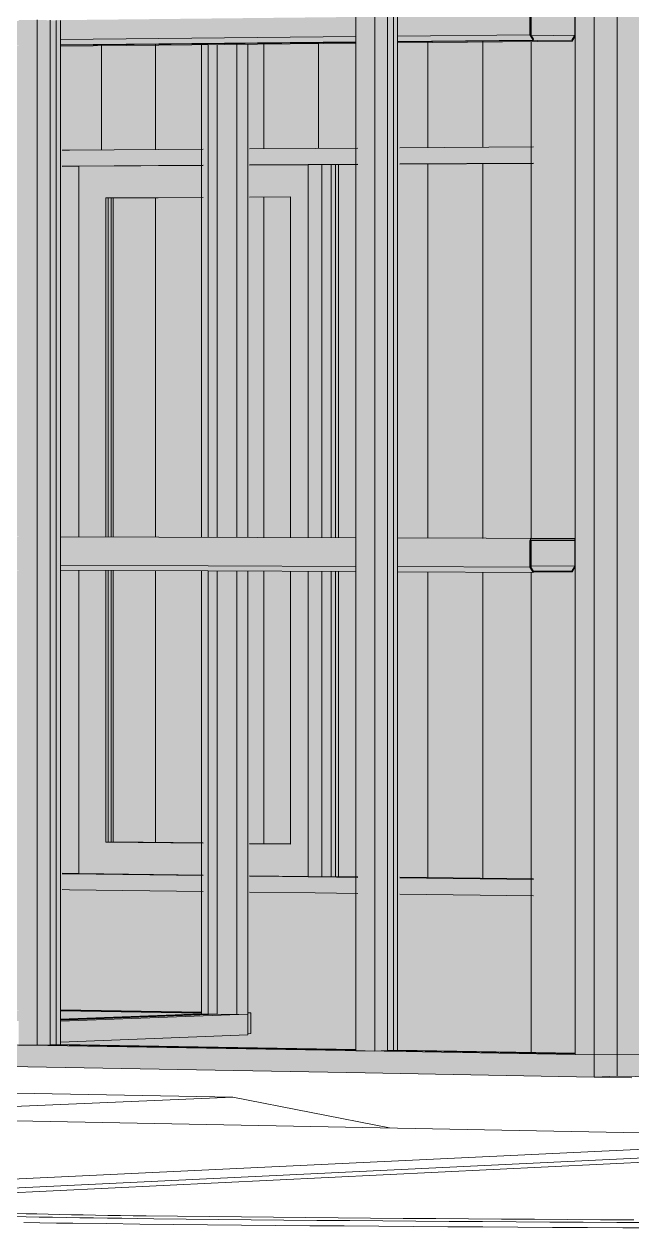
# Model space of a CAD drawing. Header units: inches. Extents: x 31156 to 31160, y -65 to 66.
# Drawn here: x 31156.2133 to 31156.2428, y 59.127 to 59.1855 of the extents above; entities that cross this region are included whole.
import ezdxf

# ---------------------------------------------------------------- set-up
doc = ezdxf.new("R2010")
doc.units = ezdxf.units.IN
doc.header["$MEASUREMENT"] = 0
for name, color, linetype, lineweight in [('A-DOOR', 31, 'Continuous', 13), ('A-FLOR-OTLN', 90, 'Continuous', 9), ('A-GLAZ-CURT', 52, 'Continuous', 9), ('A-GLAZ-CWMG', 51, 'Continuous', 9), ('A-WALL-PATT', 111, 'Continuous', 13), ('C-BLDG-PADS', 91, 'Continuous', 9), ('C-TOPO', 7, 'Continuous', 9), ('Conc', 7, 'Continuous', 9), ('EOP-PR', 4, 'Continuous', 9), ('L-SITE-WALL', 31, 'Continuous', 13), ('S-BEAM', 12, 'Continuous', 9), ('S-COLS', 52, 'Continuous', 9)]:
    doc.layers.add(name, color=color, linetype=linetype, lineweight=lineweight)

# ---------------------------------------------------------------- blocks, each defined once
blk = doc.blocks.new('FP_23-Looking North East')
at = {"layer": 'A-WALL-PATT', "lineweight": 9}
for p, q in [((31156.224977, 59.179427), (31156.224976, 59.184531)), ((31156.227621, 59.179446), (31156.22762, 59.184557)), ((31156.232932, 59.179484), (31156.232932, 59.18461)), ((31156.2356, 59.179503), (31156.2356, 59.184637)), ((31156.217091, 59.179371), (31156.217091, 59.184452)), ((31156.219712, 59.179389), (31156.219712, 59.184478)), ((31156.232932, 59.160528), (31156.232932, 59.178694)), ((31156.2356, 59.160519), (31156.2356, 59.178712)), ((31156.219712, 59.160572), (31156.219712, 59.177057)), ((31156.224977, 59.160555), (31156.224977, 59.177088)), ((31156.219712, 59.145754), (31156.219712, 59.158938)), ((31156.224977, 59.145693), (31156.224977, 59.158915)), ((31156.232933, 59.144038), (31156.232932, 59.158881)), ((31156.2356, 59.144005), (31156.2356, 59.15887))]:
    blk.add_line(p, q, dxfattribs=at)

msp = doc.modelspace()

# ---------------------------------------------------------------- hatches: boundary and pattern name
at = {"layer": 'A-DOOR', "lineweight": 5}
h = msp.add_hatch(color=256, dxfattribs=at)
h.paths.add_polyline_path([(31156.216003, 59.144251), (31156.216003, 59.158954), (31156.215183, 59.158957), (31156.215184, 59.144261), (31156.215541, 59.144257)], flags=0)
h.paths.add_polyline_path([(31156.213156, 59.144286), (31156.213156, 59.145827), (31156.209523, 59.145869), (31156.209523, 59.144332), (31156.213156, 59.144286)], flags=0)
h.paths.add_polyline_path([(31156.216003, 59.160585), (31156.216003, 59.178581), (31156.215183, 59.178575), (31156.215184, 59.160588), (31156.215285, 59.160587)], flags=0)
h.paths.add_polyline_path([(31156.209522, 59.177), (31156.213156, 59.177021), (31156.213156, 59.178561), (31156.209522, 59.178506), (31156.209522, 59.177783)], flags=0)
h = msp.add_hatch(color=256, dxfattribs=at)
h.paths.add_polyline_path([(31156.222027, 59.144175), (31156.222027, 59.145723), (31156.217312, 59.145778), (31156.217312, 59.158948), (31156.216003, 59.158922), (31156.216003, 59.144251), (31156.222027, 59.144175)], flags=0)
h.paths.add_polyline_path([(31156.217312, 59.16058), (31156.217312, 59.177045), (31156.222027, 59.177073), (31156.222027, 59.178621), (31156.216003, 59.178581), (31156.216003, 59.160585), (31156.216721, 59.160582)], flags=0)
h = msp.add_hatch(color=256, dxfattribs=at)
h.paths.add_polyline_path([(31156.227129, 59.144111), (31156.227129, 59.158906), (31156.226263, 59.158878), (31156.226263, 59.145674), (31156.224274, 59.145697), (31156.224274, 59.144147), (31156.227129, 59.144111)], flags=0)
h.paths.add_polyline_path([(31156.227129, 59.160547), (31156.227129, 59.178655), (31156.224274, 59.178636), (31156.224274, 59.177086), (31156.226262, 59.177098), (31156.226263, 59.16055), (31156.227129, 59.160547)], flags=0)
h = msp.add_hatch(color=256, dxfattribs=at)
h.paths.add_polyline_path([(31156.217312, 59.145778), (31156.217415, 59.145788), (31156.217414, 59.158948), (31156.217312, 59.158922), (31156.217312, 59.145788)], flags=0)
h.paths.add_polyline_path([(31156.217415, 59.16058), (31156.217414, 59.177044), (31156.217312, 59.17704), (31156.217312, 59.16058), (31156.217414, 59.16058)], flags=0)
at = {"layer": 'A-DOOR', "transparency": 33554496}
h = msp.add_hatch(color=256, dxfattribs=at)
h.paths.add_polyline_path([(31156.226365, 59.145677), (31156.226364, 59.158909), (31156.224274, 59.158918), (31156.224274, 59.145701), (31156.224977, 59.145693)], flags=0)
h.paths.add_polyline_path([(31156.222027, 59.145727), (31156.222027, 59.158928), (31156.217415, 59.158922), (31156.217415, 59.145781), (31156.222027, 59.145727)], flags=0)
h.paths.add_polyline_path([(31156.226364, 59.16055), (31156.226364, 59.177096), (31156.224274, 59.177084), (31156.224274, 59.160557), (31156.224977, 59.160555)], flags=0)
h.paths.add_polyline_path([(31156.222027, 59.160565), (31156.222027, 59.177071), (31156.217414, 59.177044), (31156.217415, 59.16058), (31156.222027, 59.160565)], flags=0)
at = {"layer": 'A-DOOR', "lineweight": 5}
h = msp.add_hatch(color=256, dxfattribs=at)
h.paths.add_polyline_path([(31156.217415, 59.145781), (31156.217671, 59.145788), (31156.217671, 59.158947), (31156.217415, 59.158922), (31156.217415, 59.145788)], flags=0)
h.paths.add_polyline_path([(31156.217671, 59.160579), (31156.217671, 59.17704), (31156.217414, 59.17704), (31156.217415, 59.16058)], flags=0)
at = {"layer": 'A-GLAZ-CURT', "transparency": 33554458}
for points in [[(31156.229442, 59.135681), (31156.229441, 59.185829), (31156.214609, 59.18567), (31156.21461, 59.135937), (31156.229441, 59.135681)], [(31156.240086, 59.135498), (31156.240085, 59.185943), (31156.230981, 59.185845), (31156.230982, 59.135655), (31156.240085, 59.135498)]]:
    msp.add_hatch(color=256, dxfattribs=at).paths.add_polyline_path(points, flags=0)
h = msp.add_hatch(color=256, dxfattribs=at)
h.paths.add_polyline_path([(31156.221955, 59.137478), (31156.221954, 59.158937), (31156.215119, 59.158967), (31156.215119, 59.13759), (31156.221954, 59.137478)], flags=0)
h.paths.add_polyline_path([(31156.213094, 59.137623), (31156.213093, 59.158975), (31156.208596, 59.158995), (31156.208596, 59.137696), (31156.213093, 59.137623)], flags=0)
h.paths.add_polyline_path([(31156.221954, 59.160572), (31156.221954, 59.184481), (31156.215118, 59.184413), (31156.215119, 59.160595), (31156.221954, 59.160572)], flags=0)
h.paths.add_polyline_path([(31156.213094, 59.160602), (31156.213093, 59.184393), (31156.208595, 59.184348), (31156.208596, 59.160617), (31156.213093, 59.160602)], flags=0)
at = {"layer": 'A-GLAZ-CURT', "lineweight": 5, "transparency": 33554458}
h = msp.add_hatch(color=256, dxfattribs=at)
h.paths.add_polyline_path([(31156.215115, 59.137139), (31156.222704, 59.137431), (31156.222703, 59.158934), (31156.215114, 59.158967), (31156.215115, 59.137433)], flags=0)
h.paths.add_polyline_path([(31156.222703, 59.160569), (31156.222703, 59.184488), (31156.215114, 59.184411), (31156.215115, 59.160596), (31156.220529, 59.160577)], flags=0)
h = msp.add_hatch(color=256, dxfattribs=at)
h.paths.add_polyline_path([(31156.238068, 59.143974), (31156.238067, 59.158859), (31156.231574, 59.158859), (31156.231574, 59.144055), (31156.238067, 59.143974)], flags=0)
h.paths.add_polyline_path([(31156.229543, 59.144088), (31156.229544, 59.144088), (31156.229543, 59.158896), (31156.22825, 59.158878), (31156.22825, 59.144097), (31156.229352, 59.144088)], flags=0)
h.paths.add_polyline_path([(31156.238054, 59.160452), (31156.238028, 59.160472), (31156.238028, 59.160452)], flags=0)
h.paths.add_polyline_path([(31156.238068, 59.16051), (31156.238067, 59.178729), (31156.231573, 59.178668), (31156.231574, 59.160532), (31156.238067, 59.16051)], flags=0)
h.paths.add_polyline_path([(31156.229543, 59.160539), (31156.229543, 59.178668), (31156.22825, 59.178663), (31156.22825, 59.160543), (31156.229543, 59.160539)], flags=0)
at = {"layer": 'A-GLAZ-CWMG', "lineweight": 5}
for points in [[(31156.241009, 59.135445), (31156.241008, 59.186513), (31156.240084, 59.186503), (31156.240085, 59.135461)], [(31156.241009, 59.135445), (31156.242115, 59.135491), (31156.242113, 59.186484), (31156.241008, 59.186513), (31156.241009, 59.13546)], [(31156.243964, 59.135459), (31156.243963, 59.186504), (31156.242114, 59.186483), (31156.242115, 59.135491), (31156.242838, 59.135479), (31156.242838, 59.135479)], [(31156.230354, 59.135629), (31156.230354, 59.185861), (31156.22944, 59.185851), (31156.229441, 59.135645)], [(31156.230354, 59.135629), (31156.230982, 59.135655), (31156.230981, 59.185845), (31156.230354, 59.185856), (31156.230354, 59.135637)], [(31156.230982, 59.135655), (31156.231469, 59.135675), (31156.231457, 59.185833), (31156.230981, 59.185845), (31156.230982, 59.135877)], [(31156.213975, 59.135912), (31156.213974, 59.185686), (31156.213078, 59.185676), (31156.213078, 59.135927)], [(31156.213975, 59.135912), (31156.21461, 59.135937), (31156.214609, 59.18567), (31156.213974, 59.185681), (31156.213975, 59.13592)], [(31156.21461, 59.135937), (31156.215103, 59.135956), (31156.215091, 59.185658), (31156.214609, 59.18567), (31156.21461, 59.145463)], [(31156.21554, 59.178588), (31156.222027, 59.178631), (31156.222026, 59.179406), (31156.21554, 59.17936), (31156.21554, 59.179038)], [(31156.224273, 59.178646), (31156.22746, 59.178668), (31156.22746, 59.179445), (31156.224273, 59.179422), (31156.224273, 59.179038)], [(31156.222027, 59.143381), (31156.222026, 59.144156), (31156.215541, 59.144237), (31156.215541, 59.143466), (31156.222026, 59.143381)], [(31156.227461, 59.143311), (31156.227461, 59.144088), (31156.224274, 59.144128), (31156.224274, 59.143352)], [(31156.215114, 59.136068), (31156.224199, 59.136424), (31156.224199, 59.137431), (31156.215114, 59.137086)], [(31156.241009, 59.134372), (31156.241009, 59.135445), (31156.229898, 59.135637), (31156.229898, 59.134571), (31156.237986, 59.134426)]]:
    msp.add_hatch(color=256, dxfattribs=at).paths.add_polyline_path(points, flags=0)
h = msp.add_hatch(color=256, dxfattribs=at)
h.paths.add_polyline_path([(31156.222435, 59.137431), (31156.222704, 59.137431), (31156.222703, 59.158934), (31156.221954, 59.158932), (31156.221954, 59.137439)], flags=0)
h.paths.add_polyline_path([(31156.222703, 59.160569), (31156.222703, 59.184488), (31156.221954, 59.184481), (31156.221954, 59.160572)], flags=0)
h = msp.add_hatch(color=256, dxfattribs=at)
h.paths.add_polyline_path([(31156.223668, 59.137411), (31156.223668, 59.15893), (31156.222703, 59.158932), (31156.222704, 59.137427)], flags=0)
h.paths.add_polyline_path([(31156.223668, 59.160566), (31156.223668, 59.184498), (31156.222703, 59.184488), (31156.222704, 59.160569)], flags=0)
h = msp.add_hatch(color=256, dxfattribs=at)
h.paths.add_polyline_path([(31156.223668, 59.137411), (31156.224199, 59.137431), (31156.224198, 59.158928), (31156.223668, 59.15893), (31156.223668, 59.145458)], flags=0)
h.paths.add_polyline_path([(31156.224198, 59.160564), (31156.224198, 59.184503), (31156.223668, 59.184498), (31156.223668, 59.160566)], flags=0)
h = msp.add_hatch(color=256, dxfattribs=at)
h.paths.add_polyline_path([(31156.209522, 59.178547), (31156.213155, 59.178572), (31156.213155, 59.179342), (31156.209522, 59.179317), (31156.209522, 59.179038)], flags=0)
h.paths.add_polyline_path([(31156.215183, 59.178585), (31156.21554, 59.178588), (31156.21554, 59.17936), (31156.215183, 59.179357), (31156.215183, 59.179038)], flags=0)
h = msp.add_hatch(color=256, dxfattribs=at)
h.paths.add_polyline_path([(31156.22746, 59.178668), (31156.229543, 59.178682), (31156.229543, 59.17946), (31156.22746, 59.179445), (31156.22746, 59.179038)], flags=0)
h.paths.add_polyline_path([(31156.231573, 59.178695), (31156.238067, 59.178739), (31156.238066, 59.179521), (31156.231573, 59.179474)], flags=0)
h = msp.add_hatch(color=256, dxfattribs=at)
h.paths.add_polyline_path([(31156.227792, 59.144084), (31156.227792, 59.158903), (31156.227129, 59.158878), (31156.227129, 59.144092)], flags=0)
h.paths.add_polyline_path([(31156.227792, 59.160545), (31156.227792, 59.17867), (31156.227129, 59.178665), (31156.227129, 59.160547)], flags=0)
h = msp.add_hatch(color=256, dxfattribs=at)
h.paths.add_polyline_path([(31156.227934, 59.144088), (31156.22825, 59.144097), (31156.22825, 59.158901), (31156.227792, 59.158878), (31156.227792, 59.144088)], flags=0)
h.paths.add_polyline_path([(31156.22825, 59.160543), (31156.22825, 59.178663), (31156.227792, 59.178668), (31156.227792, 59.160545), (31156.22825, 59.160543)], flags=0)
h = msp.add_hatch(color=256, dxfattribs=at)
h.paths.add_polyline_path([(31156.22825, 59.144097), (31156.228606, 59.144107), (31156.228606, 59.1589), (31156.22825, 59.158878), (31156.22825, 59.145433)], flags=0)
h.paths.add_polyline_path([(31156.228606, 59.160542), (31156.228605, 59.178657), (31156.22825, 59.178663), (31156.22825, 59.160543)], flags=0)
h = msp.add_hatch(color=256, dxfattribs=at)
h.paths.add_polyline_path([(31156.215541, 59.143466), (31156.215541, 59.144237), (31156.215183, 59.144242), (31156.215183, 59.14347)], flags=0)
h.paths.add_polyline_path([(31156.213156, 59.143496), (31156.213155, 59.144267), (31156.209523, 59.144313), (31156.209523, 59.143544), (31156.213155, 59.143496)], flags=0)
h = msp.add_hatch(color=256, dxfattribs=at)
h.paths.add_polyline_path([(31156.238068, 59.143173), (31156.238066, 59.143954), (31156.231574, 59.144036), (31156.231574, 59.143257), (31156.238066, 59.143173)], flags=0)
h.paths.add_polyline_path([(31156.229543, 59.143284), (31156.229543, 59.144062), (31156.227461, 59.144088), (31156.227461, 59.143311), (31156.229543, 59.143284)], flags=0)
h = msp.add_hatch(color=256, dxfattribs=at)
h.paths.add_polyline_path([(31156.207974, 59.136906), (31156.213094, 59.137101), (31156.213093, 59.137612), (31156.207974, 59.137696), (31156.207974, 59.137059)], flags=0)
h.paths.add_polyline_path([(31156.215119, 59.137178), (31156.221954, 59.137468), (31156.215119, 59.137579), (31156.215119, 59.13743)], flags=0)
at = {"layer": 'A-GLAZ-CWMG'}
for points in [[(31156.224199, 59.136475), (31156.224347, 59.136481), (31156.224347, 59.137486), (31156.224199, 59.137459), (31156.224199, 59.137061)], [(31156.213527, 59.134863), (31156.213527, 59.13592), (31156.197451, 59.136197), (31156.197451, 59.13515), (31156.211775, 59.134894)], [(31156.229898, 59.134571), (31156.229898, 59.135637), (31156.213527, 59.13592), (31156.213527, 59.134863), (31156.229249, 59.134582)], [(31156.241044, 59.134372), (31156.242115, 59.134418), (31156.242114, 59.135491), (31156.241009, 59.135445), (31156.241009, 59.134372)]]:
    msp.add_hatch(color=256, dxfattribs=at).paths.add_polyline_path(points, flags=0)
h = msp.add_hatch(color=256, dxfattribs=at)
h.paths.add_polyline_path([(31156.243906, 59.134386), (31156.243964, 59.134388), (31156.243964, 59.135459), (31156.242838, 59.135479), (31156.242838, 59.134405)], flags=0)
h.paths.add_polyline_path([(31156.242838, 59.134405), (31156.242838, 59.135479), (31156.242115, 59.135491), (31156.242115, 59.134418), (31156.242355, 59.134413)], flags=0)
at = {"layer": 'S-BEAM', "lineweight": 5}
h = msp.add_hatch(color=256, dxfattribs=at)
h.paths.add_polyline_path([(31155.706106, 59.179558), (31155.711724, 59.179615), (31155.711721, 59.180279), (31155.706106, 59.180219)], flags=0)
h.paths.add_polyline_path([(31156.040439, 59.182956), (31156.050302, 59.183056), (31156.050301, 59.183897), (31156.040439, 59.183792)], flags=0)
h.paths.add_polyline_path([(31156.11842, 59.183749), (31156.120838, 59.183773), (31156.120837, 59.184651), (31156.11842, 59.184625), (31156.11842, 59.183819)], flags=0)
h.paths.add_polyline_path([(31156.122841, 59.183794), (31156.135541, 59.183923), (31156.135541, 59.184808), (31156.122841, 59.184668), (31156.122841, 59.183819)], flags=0)
h.paths.add_polyline_path([(31156.137548, 59.183943), (31156.150503, 59.184075), (31156.150503, 59.184968), (31156.137548, 59.184825)], flags=0)
h.paths.add_polyline_path([(31156.183249, 59.184408), (31156.197011, 59.184548), (31156.197011, 59.185465), (31156.183249, 59.185313)], flags=0)
h.paths.add_polyline_path([(31156.199032, 59.184568), (31156.213078, 59.184711), (31156.213078, 59.185637), (31156.199032, 59.185482)], flags=0)
h.paths.add_polyline_path([(31156.215103, 59.184732), (31156.229441, 59.184877), (31156.229441, 59.185811), (31156.215103, 59.185653)], flags=0)
h.paths.add_polyline_path([(31156.231468, 59.184898), (31156.237887, 59.184963), (31156.237887, 59.185902), (31156.231468, 59.185828)], flags=0)
for points in [[(31156.237964, 59.184916), (31156.240066, 59.184938), (31156.240044, 59.185925), (31156.237919, 59.185902), (31156.237951, 59.184938)], [(31156.23147, 59.184617), (31156.239918, 59.184702), (31156.240044, 59.184937), (31156.237989, 59.184917), (31156.237989, 59.184875), (31156.238067, 59.184746), (31156.238047, 59.184702), (31156.23147, 59.184636)], [(31156.240066, 59.159176), (31156.240066, 59.160414), (31156.237919, 59.160394), (31156.237919, 59.159185), (31156.239938, 59.159176)], [(31156.239919, 59.158934), (31156.240066, 59.159176), (31156.237919, 59.159154), (31156.238067, 59.158942)], [(31156.239938, 59.15889), (31156.239919, 59.158934), (31156.238067, 59.158915), (31156.238067, 59.158898)]]:
    msp.add_hatch(color=256, dxfattribs=at).paths.add_polyline_path(points, flags=0)
h = msp.add_hatch(color=256, dxfattribs=at)
h.paths.add_polyline_path([(31155.706106, 59.179372), (31155.711724, 59.179428), (31155.711721, 59.179615), (31155.706106, 59.179558)], flags=0)
h.paths.add_polyline_path([(31156.040439, 59.182721), (31156.050302, 59.18282), (31156.050301, 59.183056), (31156.040439, 59.182956)], flags=0)
h.paths.add_polyline_path([(31156.11842, 59.183503), (31156.120838, 59.183527), (31156.120837, 59.183773), (31156.11842, 59.183749)], flags=0)
h.paths.add_polyline_path([(31156.122841, 59.183547), (31156.13184, 59.183637), (31156.131839, 59.183885), (31156.122841, 59.183794)], flags=0)
h.paths.add_polyline_path([(31156.133641, 59.183655), (31156.135541, 59.183674), (31156.135541, 59.183923), (31156.13347, 59.183902), (31156.13347, 59.183819), (31156.133528, 59.183819)], flags=0)
h.paths.add_polyline_path([(31156.137548, 59.183694), (31156.150503, 59.183824), (31156.150503, 59.184075), (31156.137548, 59.183943), (31156.137548, 59.183818)], flags=0)
h.paths.add_polyline_path([(31156.183249, 59.184152), (31156.192865, 59.184249), (31156.192865, 59.184506), (31156.183249, 59.184408)], flags=0)
h.paths.add_polyline_path([(31156.194815, 59.184268), (31156.197011, 59.18429), (31156.197011, 59.184548), (31156.194651, 59.184524)], flags=0)
h.paths.add_polyline_path([(31156.199032, 59.18431), (31156.213078, 59.184451), (31156.213078, 59.184711), (31156.199032, 59.184568)], flags=0)
h.paths.add_polyline_path([(31156.215103, 59.184471), (31156.229441, 59.184615), (31156.229441, 59.184877), (31156.215103, 59.184732)], flags=0)
h.paths.add_polyline_path([(31156.231469, 59.184635), (31156.238046, 59.184701), (31156.237887, 59.184963), (31156.231468, 59.184898)], flags=0)
h = msp.add_hatch(color=256, dxfattribs=at)
h.paths.add_polyline_path([(31155.708099, 59.179346), (31155.711718, 59.179382), (31155.711714, 59.179415), (31155.708076, 59.179378)], flags=0)
h.paths.add_polyline_path([(31156.040437, 59.182664), (31156.0503, 59.182763), (31156.050299, 59.182803), (31156.040437, 59.182705)], flags=0)
h.paths.add_polyline_path([(31156.119875, 59.183457), (31156.120837, 59.183467), (31156.120837, 59.183509), (31156.119854, 59.1835)], flags=0)
h.paths.add_polyline_path([(31156.12284, 59.183487), (31156.131839, 59.183577), (31156.131839, 59.18362), (31156.12284, 59.183529)], flags=0)
h.paths.add_polyline_path([(31156.135364, 59.183612), (31156.135541, 59.183614), (31156.135541, 59.183657), (31156.135343, 59.183655)], flags=0)
h.paths.add_polyline_path([(31156.137548, 59.183634), (31156.150503, 59.183763), (31156.150503, 59.183806), (31156.137548, 59.183677)], flags=0)
h.paths.add_polyline_path([(31156.183249, 59.18409), (31156.192866, 59.184186), (31156.192866, 59.18423), (31156.183249, 59.184134)], flags=0)
h.paths.add_polyline_path([(31156.195783, 59.184215), (31156.197012, 59.184228), (31156.197012, 59.184272), (31156.195763, 59.184259)], flags=0)
h.paths.add_polyline_path([(31156.199033, 59.184248), (31156.213079, 59.184388), (31156.213079, 59.184433), (31156.199033, 59.184292)], flags=0)
h.paths.add_polyline_path([(31156.215104, 59.184408), (31156.229443, 59.184551), (31156.229443, 59.184596), (31156.215104, 59.184453)], flags=0)
h.paths.add_polyline_path([(31156.23147, 59.184572), (31156.239937, 59.184656), (31156.239918, 59.184701), (31156.23147, 59.184617)], flags=0)
h = msp.add_hatch(color=256, dxfattribs=at)
h.paths.add_polyline_path([(31156.239937, 59.184656), (31156.240087, 59.184918), (31156.240066, 59.184938), (31156.239918, 59.184701)], flags=0)
h.paths.add_polyline_path([(31156.238046, 59.184701), (31156.238065, 59.184746), (31156.237917, 59.18499), (31156.237887, 59.184963), (31156.237987, 59.184798)], flags=0)
h = msp.add_hatch(color=256, dxfattribs=at)
h.paths.add_polyline_path([(31156.237887, 59.160395), (31156.237913, 59.160482), (31156.237939, 59.160495), (31156.231469, 59.160504), (31156.231469, 59.160417), (31156.233619, 59.160409)], flags=0)
h.paths.add_polyline_path([(31156.229442, 59.160424), (31156.229441, 59.160524), (31156.215103, 59.160559), (31156.215103, 59.160473), (31156.229441, 59.160424)], flags=0)
h.paths.add_polyline_path([(31156.213079, 59.16048), (31156.213078, 59.16058), (31156.199032, 59.160614), (31156.199033, 59.160529), (31156.213078, 59.16048)], flags=0)
h.paths.add_polyline_path([(31156.197011, 59.160536), (31156.197011, 59.160634), (31156.194615, 59.160629), (31156.194615, 59.160544), (31156.197011, 59.160536)], flags=0)
h.paths.add_polyline_path([(31156.192865, 59.16055), (31156.192865, 59.160648), (31156.183249, 59.160668), (31156.183249, 59.160583), (31156.192865, 59.16055)], flags=0)
h.paths.add_polyline_path([(31156.150503, 59.160696), (31156.150503, 59.160792), (31156.137487, 59.160823), (31156.137487, 59.160741), (31156.146229, 59.160711)], flags=0)
h.paths.add_polyline_path([(31156.135541, 59.160748), (31156.135541, 59.160843), (31156.13347, 59.160837), (31156.13347, 59.160755), (31156.135541, 59.160748)], flags=0)
h.paths.add_polyline_path([(31156.13184, 59.160761), (31156.131839, 59.160856), (31156.122841, 59.160873), (31156.122841, 59.160792), (31156.131839, 59.160761)], flags=0)
h.paths.add_polyline_path([(31156.120838, 59.160798), (31156.120837, 59.160893), (31156.11842, 59.160888), (31156.11842, 59.160807), (31156.120837, 59.160798)], flags=0)
h.paths.add_polyline_path([(31156.050302, 59.161042), (31156.050301, 59.161132), (31156.040438, 59.161154), (31156.040439, 59.161076), (31156.050301, 59.161042)], flags=0)
h.paths.add_polyline_path([(31155.711723, 59.16221), (31155.71172, 59.162282), (31155.706104, 59.162288), (31155.706106, 59.16223), (31155.711721, 59.16221)], flags=0)
h = msp.add_hatch(color=256, dxfattribs=at)
h.paths.add_polyline_path([(31156.237887, 59.159127), (31156.237887, 59.160395), (31156.231469, 59.160417), (31156.231469, 59.159154), (31156.233619, 59.159145)], flags=0)
h.paths.add_polyline_path([(31156.229442, 59.159162), (31156.229441, 59.160424), (31156.215103, 59.160473), (31156.215103, 59.159222), (31156.229441, 59.159162)], flags=0)
h.paths.add_polyline_path([(31156.213079, 59.15923), (31156.213078, 59.16048), (31156.199032, 59.160529), (31156.199033, 59.159288), (31156.213078, 59.15923)], flags=0)
h.paths.add_polyline_path([(31156.197011, 59.159297), (31156.197011, 59.160536), (31156.183249, 59.160583), (31156.183249, 59.159354), (31156.197011, 59.159297)], flags=0)
h.paths.add_polyline_path([(31156.150503, 59.15949), (31156.150503, 59.160696), (31156.137548, 59.160741), (31156.137548, 59.159544), (31156.146229, 59.159508)], flags=0)
h.paths.add_polyline_path([(31156.135541, 59.159552), (31156.135541, 59.160748), (31156.122841, 59.160792), (31156.122841, 59.159605), (31156.135541, 59.159552)], flags=0)
h.paths.add_polyline_path([(31156.120837, 59.159613), (31156.120837, 59.160798), (31156.11842, 59.160807), (31156.11842, 59.159623), (31156.120837, 59.159613)], flags=0)
h.paths.add_polyline_path([(31156.050302, 59.159906), (31156.050301, 59.161042), (31156.040438, 59.161076), (31156.040439, 59.159947), (31156.050301, 59.159906)], flags=0)
h.paths.add_polyline_path([(31155.711722, 59.161313), (31155.711721, 59.16221), (31155.706104, 59.16223), (31155.706106, 59.161336), (31155.711721, 59.161313)], flags=0)
h = msp.add_hatch(color=256, dxfattribs=at)
h.paths.add_polyline_path([(31156.238046, 59.15887), (31156.237887, 59.159127), (31156.231469, 59.159154), (31156.231469, 59.158899), (31156.237987, 59.158871)], flags=0)
h.paths.add_polyline_path([(31156.229442, 59.158907), (31156.229441, 59.159162), (31156.215103, 59.159222), (31156.215103, 59.158969), (31156.229441, 59.158907)], flags=0)
h.paths.add_polyline_path([(31156.213079, 59.158978), (31156.213078, 59.15923), (31156.199032, 59.159288), (31156.199033, 59.159038), (31156.213078, 59.158978)], flags=0)
h.paths.add_polyline_path([(31156.197011, 59.159047), (31156.197011, 59.159297), (31156.194651, 59.159307), (31156.194815, 59.159056), (31156.197011, 59.159047)], flags=0)
h.paths.add_polyline_path([(31156.192865, 59.159065), (31156.192865, 59.159314), (31156.183249, 59.159354), (31156.183249, 59.159106), (31156.192865, 59.159065)], flags=0)
h.paths.add_polyline_path([(31156.150503, 59.159246), (31156.150503, 59.15949), (31156.137548, 59.159544), (31156.137548, 59.159302), (31156.146229, 59.159265)], flags=0)
h.paths.add_polyline_path([(31156.135541, 59.159311), (31156.135541, 59.159552), (31156.13347, 59.159561), (31156.133641, 59.159319), (31156.135541, 59.159311)], flags=0)
h.paths.add_polyline_path([(31156.13184, 59.159327), (31156.131839, 59.159567), (31156.122841, 59.159605), (31156.122841, 59.159365), (31156.131839, 59.159327)], flags=0)
h.paths.add_polyline_path([(31156.120837, 59.159374), (31156.120837, 59.159613), (31156.11842, 59.159623), (31156.11842, 59.159384), (31156.120837, 59.159374)], flags=0)
h.paths.add_polyline_path([(31156.050301, 59.159677), (31156.050301, 59.159906), (31156.040438, 59.159947), (31156.040439, 59.159719), (31156.050301, 59.159677)], flags=0)
h.paths.add_polyline_path([(31155.711722, 59.161131), (31155.711721, 59.161313), (31155.706104, 59.161336), (31155.706106, 59.161155), (31155.71172, 59.161131)], flags=0)
h = msp.add_hatch(color=256, dxfattribs=at)
h.paths.add_polyline_path([(31156.238046, 59.15887), (31156.238066, 59.158915), (31156.237918, 59.159155), (31156.237887, 59.159127), (31156.237987, 59.158966)], flags=0)
h.paths.add_polyline_path([(31156.239938, 59.15889), (31156.240087, 59.159157), (31156.240066, 59.159176), (31156.239919, 59.158934)], flags=0)
h.paths.add_polyline_path([(31156.237939, 59.160437), (31156.240044, 59.160454), (31156.240044, 59.160512), (31156.237939, 59.160495)], flags=0)
h = msp.add_hatch(color=256, dxfattribs=at)
h.paths.add_polyline_path([(31156.238075, 59.160421), (31156.238074, 59.160438), (31156.238074, 59.160421)], flags=0)
h.paths.add_polyline_path([(31156.237986, 59.160421), (31156.237985, 59.160437), (31156.237985, 59.160421)], flags=0)
at = {"layer": 'S-COLS', "lineweight": 5}
h = msp.add_hatch(color=256, dxfattribs=at)
h.paths.add_polyline_path([(31156.238076, 59.13556), (31156.238047, 59.15887), (31156.237955, 59.15887), (31156.237986, 59.135562), (31156.238075, 59.13556)], flags=0)
h.paths.add_polyline_path([(31156.238075, 59.160519), (31156.238047, 59.184637), (31156.237954, 59.184636), (31156.237986, 59.160519), (31156.238045, 59.160519)], flags=0)
h.paths.add_polyline_path([(31156.237954, 59.187016), (31156.238075, 59.187041), (31156.238074, 59.210942), (31156.237954, 59.210939), (31156.237954, 59.187024)], flags=0)
h = msp.add_hatch(color=256, dxfattribs=at)
h.paths.add_polyline_path([(31156.240088, 59.135525), (31156.240066, 59.1591), (31156.239919, 59.15889), (31156.238075, 59.15889), (31156.238076, 59.13556), (31156.240087, 59.135526)], flags=0)
h.paths.add_polyline_path([(31156.240087, 59.159157), (31156.240066, 59.184861), (31156.239918, 59.184656), (31156.238075, 59.184638), (31156.238075, 59.160519), (31156.240045, 59.160512), (31156.240045, 59.160454), (31156.238075, 59.160437), (31156.238075, 59.159184), (31156.240087, 59.159157)], flags=0)
h.paths.add_polyline_path([(31156.238075, 59.184917), (31156.240087, 59.184938), (31156.240066, 59.185925), (31156.238075, 59.185904), (31156.238075, 59.184938)], flags=0)
h.paths.add_polyline_path([(31156.238075, 59.187018), (31156.240087, 59.187041), (31156.240086, 59.210991), (31156.238074, 59.210942), (31156.238075, 59.187024)], flags=0)

# ---------------------------------------------------------------- linework, layer by layer
at = {"layer": 'A-DOOR'}
for p, q in [((31156.216003, 59.178581), (31156.215183, 59.178575)), ((31156.222027, 59.178621), (31156.216003, 59.178581)), ((31156.216003, 59.178581), (31156.216003, 59.160585)), ((31156.216003, 59.160585), (31156.216003, 59.178581)), ((31156.227129, 59.178655), (31156.224274, 59.178636)), ((31156.217312, 59.177045), (31156.222027, 59.177073)), ((31156.217312, 59.16058), (31156.217312, 59.177045)), ((31156.217414, 59.177044), (31156.217312, 59.177045)), ((31156.217414, 59.177044), (31156.217415, 59.16058)), ((31156.217414, 59.177044), (31156.217568, 59.177042)), ((31156.217671, 59.17704), (31156.217414, 59.177044)), ((31156.217568, 59.177042), (31156.222027, 59.177068)), ((31156.217568, 59.177042), (31156.217568, 59.16058)), ((31156.222027, 59.177066), (31156.217671, 59.17704)), ((31156.217671, 59.160579), (31156.217671, 59.17704)), ((31156.224274, 59.177086), (31156.226262, 59.177098)), ((31156.224274, 59.177081), (31156.226262, 59.177093)), ((31156.226262, 59.177091), (31156.224274, 59.177079)), ((31156.226262, 59.177098), (31156.226263, 59.16055)), ((31156.216003, 59.158954), (31156.216003, 59.144251)), ((31156.216003, 59.144251), (31156.216003, 59.158954)), ((31156.217312, 59.145778), (31156.217312, 59.158948)), ((31156.217415, 59.158948), (31156.217415, 59.145781)), ((31156.217568, 59.158947), (31156.217569, 59.145785)), ((31156.217671, 59.145788), (31156.217671, 59.158947)), ((31156.226263, 59.15891), (31156.226263, 59.145674)), ((31156.217415, 59.145781), (31156.217312, 59.145778)), ((31156.222027, 59.145723), (31156.217312, 59.145778)), ((31156.217671, 59.145788), (31156.217415, 59.145781)), ((31156.217415, 59.145781), (31156.217569, 59.145785)), ((31156.217569, 59.145785), (31156.222027, 59.145733)), ((31156.222027, 59.145737), (31156.217671, 59.145788)), ((31156.226264, 59.145688), (31156.224274, 59.145711)), ((31156.224274, 59.145707), (31156.226263, 59.145684)), ((31156.226263, 59.145674), (31156.224274, 59.145697)), ((31156.215183, 59.144261), (31156.216003, 59.144251)), ((31156.216003, 59.144251), (31156.222027, 59.144175)), ((31156.224274, 59.144147), (31156.227129, 59.144111))]:
    msp.add_line(p, q, dxfattribs=at)
at = {"layer": 'A-FLOR-OTLN'}
for q in [(31156.195619, 59.133915), (31156.201868, 59.132466), (31156.231078, 59.131902)]:
    msp.add_line((31156.22347, 59.133398), q, dxfattribs=at)
at = {"layer": 'A-GLAZ-CURT'}
for p, q in [((31156.230981, 59.185845), (31156.230982, 59.135655)), ((31156.23126, 59.135666), (31156.23126, 59.185838)), ((31156.214609, 59.18567), (31156.21461, 59.135937)), ((31156.214892, 59.135948), (31156.214891, 59.185663)), ((31156.222275, 59.184484), (31156.222275, 59.160571)), ((31156.222703, 59.160569), (31156.222703, 59.184488)), ((31156.238067, 59.178729), (31156.231573, 59.178685)), ((31156.231573, 59.17868), (31156.238067, 59.178724)), ((31156.229543, 59.178671), (31156.22825, 59.178663)), ((31156.22825, 59.178663), (31156.22825, 59.160543)), ((31156.22825, 59.178663), (31156.228453, 59.178659)), ((31156.228453, 59.178659), (31156.229543, 59.178667)), ((31156.228453, 59.160543), (31156.228453, 59.178659)), ((31156.222275, 59.158936), (31156.222275, 59.137434)), ((31156.222704, 59.137427), (31156.222703, 59.158934)), ((31156.22825, 59.158901), (31156.22825, 59.144097)), ((31156.228454, 59.144103), (31156.228453, 59.1589)), ((31156.22825, 59.144097), (31156.228454, 59.144103)), ((31156.22825, 59.144097), (31156.229544, 59.144081)), ((31156.229544, 59.144089), (31156.228454, 59.144103)), ((31156.238068, 59.143982), (31156.231574, 59.144064)), ((31156.231574, 59.144055), (31156.238068, 59.143974)), ((31156.222275, 59.137434), (31156.215115, 59.137163)), ((31156.215115, 59.137139), (31156.222704, 59.137427)), ((31156.221955, 59.137493), (31156.215119, 59.137604)), ((31156.215119, 59.13759), (31156.221955, 59.137478)), ((31156.222275, 59.137434), (31156.222704, 59.137427)), ((31156.21461, 59.135937), (31156.214892, 59.135948)), ((31156.21461, 59.135937), (31156.229442, 59.135681)), ((31156.229442, 59.135697), (31156.214892, 59.135948)), ((31156.230982, 59.135655), (31156.23126, 59.135666)), ((31156.230982, 59.135655), (31156.240086, 59.135498)), ((31156.240086, 59.135514), (31156.23126, 59.135666))]:
    msp.add_line(p, q, dxfattribs=at)
at = {"layer": 'A-GLAZ-CWMG'}
for p, q in [((31156.240084, 59.186503), (31156.240085, 59.135461)), ((31156.241009, 59.135445), (31156.241008, 59.186513)), ((31156.242114, 59.186484), (31156.242115, 59.135491)), ((31156.242115, 59.135491), (31156.242114, 59.186484)), ((31156.22944, 59.185851), (31156.229441, 59.135645)), ((31156.230354, 59.135629), (31156.230354, 59.185861)), ((31156.231468, 59.185833), (31156.231469, 59.135675)), ((31156.213975, 59.135912), (31156.213974, 59.185686)), ((31156.215103, 59.185658), (31156.215103, 59.135956)), ((31156.221954, 59.160572), (31156.221954, 59.184481)), ((31156.223668, 59.160566), (31156.223668, 59.184498)), ((31156.224198, 59.160564), (31156.224198, 59.184503)), ((31156.21554, 59.17936), (31156.215183, 59.179357)), ((31156.222027, 59.179406), (31156.21554, 59.17936)), ((31156.22746, 59.179445), (31156.224273, 59.179422)), ((31156.229543, 59.17946), (31156.22746, 59.179445)), ((31156.238067, 59.179521), (31156.231573, 59.179474)), ((31156.229543, 59.178682), (31156.22746, 59.178668)), ((31156.238067, 59.178739), (31156.231573, 59.178695)), ((31156.238067, 59.178721), (31156.231573, 59.178677)), ((31156.21554, 59.178588), (31156.215183, 59.178585)), ((31156.222027, 59.178631), (31156.21554, 59.178588)), ((31156.22746, 59.178668), (31156.224273, 59.178646)), ((31156.227129, 59.178665), (31156.227792, 59.17867)), ((31156.227129, 59.178665), (31156.227129, 59.160547)), ((31156.227792, 59.17867), (31156.22825, 59.178663)), ((31156.227792, 59.17867), (31156.227792, 59.160545)), ((31156.22825, 59.178663), (31156.228605, 59.178657)), ((31156.229543, 59.178663), (31156.228605, 59.178657)), ((31156.228605, 59.178657), (31156.228606, 59.160542)), ((31156.221954, 59.137439), (31156.221954, 59.158937)), ((31156.223668, 59.137411), (31156.223668, 59.15893)), ((31156.224199, 59.137431), (31156.224198, 59.158928)), ((31156.227129, 59.158906), (31156.227129, 59.144092)), ((31156.227792, 59.158903), (31156.227792, 59.144084)), ((31156.228606, 59.1589), (31156.228606, 59.144107)), ((31156.215183, 59.144242), (31156.215541, 59.144237)), ((31156.215541, 59.144237), (31156.222027, 59.144156)), ((31156.224274, 59.144128), (31156.227461, 59.144088)), ((31156.227792, 59.144084), (31156.227129, 59.144092)), ((31156.227461, 59.144088), (31156.229543, 59.144062)), ((31156.22825, 59.144097), (31156.227792, 59.144084)), ((31156.228606, 59.144107), (31156.22825, 59.144097)), ((31156.228606, 59.144107), (31156.229544, 59.144096)), ((31156.231574, 59.14407), (31156.238068, 59.143989)), ((31156.231574, 59.144036), (31156.238068, 59.143954)), ((31156.215183, 59.14347), (31156.215541, 59.143466)), ((31156.215541, 59.143466), (31156.222027, 59.143381)), ((31156.224274, 59.143352), (31156.227461, 59.143311)), ((31156.227461, 59.143311), (31156.229543, 59.143284)), ((31156.231574, 59.143257), (31156.238068, 59.143173)), ((31156.215114, 59.137086), (31156.224199, 59.137431)), ((31156.215115, 59.13718), (31156.221954, 59.137439)), ((31156.221955, 59.137525), (31156.215119, 59.137636)), ((31156.221955, 59.137468), (31156.215119, 59.137579)), ((31156.222704, 59.137427), (31156.221954, 59.137439)), ((31156.223668, 59.137411), (31156.222704, 59.137427)), ((31156.224199, 59.137431), (31156.223668, 59.137411)), ((31156.224347, 59.137486), (31156.224199, 59.137488)), ((31156.224347, 59.137486), (31156.224199, 59.13748)), ((31156.224199, 59.137431), (31156.224199, 59.136424)), ((31156.224347, 59.136481), (31156.224347, 59.137486)), ((31156.213527, 59.13592), (31156.197451, 59.136197)), ((31156.215114, 59.136068), (31156.224199, 59.136424)), ((31156.224199, 59.136475), (31156.224347, 59.136481)), ((31156.213975, 59.135912), (31156.213078, 59.135927)), ((31156.229898, 59.135637), (31156.213527, 59.13592)), ((31156.21461, 59.135937), (31156.213975, 59.135912)), ((31156.215103, 59.135956), (31156.21461, 59.135937)), ((31156.229442, 59.135709), (31156.215103, 59.135956)), ((31156.230354, 59.135629), (31156.229441, 59.135645)), ((31156.241009, 59.135445), (31156.229898, 59.135637)), ((31156.230982, 59.135655), (31156.230354, 59.135629)), ((31156.231469, 59.135675), (31156.230982, 59.135655)), ((31156.240086, 59.135526), (31156.231469, 59.135675)), ((31156.241009, 59.135445), (31156.240085, 59.135461)), ((31156.242115, 59.135491), (31156.241009, 59.135445)), ((31156.242115, 59.135491), (31156.241009, 59.135445)), ((31156.241009, 59.135445), (31156.241009, 59.13437)), ((31156.242115, 59.134418), (31156.242115, 59.135491)), ((31156.243964, 59.135459), (31156.242115, 59.135491)), ((31156.243964, 59.135459), (31156.242115, 59.135491)), ((31156.242115, 59.135491), (31156.242115, 59.134418)), ((31156.197451, 59.135148), (31156.213527, 59.134861)), ((31156.213527, 59.134861), (31156.229898, 59.134569)), ((31156.229898, 59.134569), (31156.241009, 59.13437)), ((31156.241009, 59.13437), (31156.241044, 59.134372)), ((31156.241044, 59.134372), (31156.242115, 59.134418)), ((31156.242115, 59.134418), (31156.243906, 59.134386))]:
    msp.add_line(p, q, dxfattribs=at)
at = {"layer": 'C-BLDG-PADS'}
msp.add_line((31156.241009, 59.134372), (31156.242837, 59.13434), dxfattribs=at)
at = {"layer": 'C-TOPO'}
for p, q in [((31156.242837, 59.13434), (31156.241009, 59.134372)), ((31156.241009, 59.134372), (31156.242837, 59.13434))]:
    msp.add_line(p, q, dxfattribs=at)
at = {"layer": 'Conc'}
msp.add_line((31156.26127, 59.131319), (31155.599173, 59.144107), dxfattribs=at)
at = {"layer": 'EOP-PR'}
for p, q in [((31156.199224, 59.128773), (31156.255151, 59.131437)), ((31156.205606, 59.128636), (31156.26127, 59.131319)), ((31156.208815, 59.128567), (31156.264345, 59.131259))]:
    msp.add_line(p, q, dxfattribs=at)
for points in [[(31156.212826, 59.127602, 0), (31156.213447, 59.127589, 0), (31156.214079, 59.127576, 0), (31156.214723, 59.127565, 0), (31156.215376, 59.127553, 0), (31156.21604, 59.127543, 0), (31156.216712, 59.127533, 0), (31156.217393, 59.127524, 0), (31156.218082, 59.127515, 0)], [(31156.21292, 59.127754, 0), (31156.213437, 59.127741, 0), (31156.213968, 59.127727, 0), (31156.214512, 59.127714, 0), (31156.215068, 59.127702, 0), (31156.215637, 59.127691, 0), (31156.216216, 59.12768, 0), (31156.216807, 59.127669, 0), (31156.217406, 59.12766, 0), (31156.218016, 59.127651, 0), (31156.218633, 59.127642, 0), (31156.219258, 59.127634, 0)], [(31156.213328, 59.127307, 0), (31156.214113, 59.127295, 0), (31156.214907, 59.127285, 0), (31156.215708, 59.127275, 0)], [(31156.215708, 59.127275, 0), (31156.217328, 59.127256, 0), (31156.218956, 59.127238, 0), (31156.220592, 59.12722, 0), (31156.222235, 59.127203, 0), (31156.223885, 59.127187, 0), (31156.225542, 59.127171, 0), (31156.227205, 59.127157, 0), (31156.228874, 59.127143, 0), (31156.230549, 59.127129, 0), (31156.232228, 59.127117, 0), (31156.233912, 59.127105, 0), (31156.235601, 59.127094, 0), (31156.237293, 59.127083, 0), (31156.238989, 59.127074, 0), (31156.240688, 59.127065, 0), (31156.242389, 59.127056, 0), (31156.244093, 59.127049, 0)], [(31156.218082, 59.127515, 0), (31156.21964, 59.127497, 0), (31156.221206, 59.12748, 0), (31156.22278, 59.127463, 0), (31156.224361, 59.127447, 0), (31156.225948, 59.127432, 0), (31156.227542, 59.127417, 0), (31156.229142, 59.127403, 0), (31156.230748, 59.12739, 0), (31156.232359, 59.127377, 0), (31156.233974, 59.127365, 0), (31156.235594, 59.127354, 0), (31156.237218, 59.127344, 0), (31156.238846, 59.127334, 0), (31156.240477, 59.127325, 0), (31156.242111, 59.127317, 0), (31156.243747, 59.12731, 0)], [(31156.219258, 59.127634, 0), (31156.220793, 59.127617, 0), (31156.222335, 59.1276, 0), (31156.223885, 59.127583, 0), (31156.225442, 59.127567, 0), (31156.227006, 59.127552, 0), (31156.228576, 59.127538, 0), (31156.230152, 59.127525, 0), (31156.231733, 59.127512, 0), (31156.23332, 59.127499, 0), (31156.234911, 59.127488, 0), (31156.236507, 59.127477, 0), (31156.238107, 59.127467, 0), (31156.23971, 59.127458, 0), (31156.241316, 59.127449, 0), (31156.242925, 59.127442, 0)]]:
    msp.add_polyline3d(points, dxfattribs=at)
at = {"layer": 'S-BEAM'}
for p, q in [((31156.237887, 59.185919), (31156.237887, 59.184963)), ((31156.237917, 59.18499), (31156.237917, 59.18592)), ((31156.240066, 59.185925), (31156.240066, 59.184938)), ((31156.215103, 59.184732), (31156.229441, 59.184877)), ((31156.215103, 59.184471), (31156.229441, 59.184615)), ((31156.215104, 59.184453), (31156.229443, 59.184596)), ((31156.215104, 59.184408), (31156.229443, 59.184551)), ((31156.231468, 59.184898), (31156.237887, 59.184963)), ((31156.231469, 59.184635), (31156.238046, 59.184701)), ((31156.23147, 59.184617), (31156.239918, 59.184701)), ((31156.23147, 59.184572), (31156.239937, 59.184656)), ((31156.237887, 59.184963), (31156.238046, 59.184701)), ((31156.238065, 59.184746), (31156.237917, 59.18499)), ((31156.237989, 59.184917), (31156.240066, 59.184938)), ((31156.238046, 59.184701), (31156.238065, 59.184746)), ((31156.240066, 59.184938), (31156.239918, 59.184701)), ((31156.239918, 59.184701), (31156.239937, 59.184656)), ((31156.239937, 59.184656), (31156.240087, 59.184896)), ((31156.215104, 59.160597), (31156.229443, 59.160548)), ((31156.23147, 59.160541), (31156.240045, 59.160512)), ((31156.237894, 59.160445), (31156.237887, 59.160395)), ((31156.237887, 59.160395), (31156.237887, 59.159127)), ((31156.237893, 59.160421), (31156.240066, 59.160414)), ((31156.237913, 59.160482), (31156.237894, 59.160445)), ((31156.237939, 59.160495), (31156.237913, 59.160482)), ((31156.237918, 59.159155), (31156.237917, 59.160397)), ((31156.237929, 59.160431), (31156.237939, 59.160437)), ((31156.240044, 59.160512), (31156.237939, 59.160495)), ((31156.237939, 59.160437), (31156.240044, 59.160454)), ((31156.240044, 59.160454), (31156.240055, 59.160449)), ((31156.24007, 59.160499), (31156.240045, 59.160512)), ((31156.240066, 59.160414), (31156.240066, 59.159176)), ((31156.240088, 59.160467), (31156.24007, 59.160499)), ((31156.215103, 59.159222), (31156.229442, 59.159162)), ((31156.215103, 59.158969), (31156.229442, 59.158907)), ((31156.231469, 59.159154), (31156.237887, 59.159127)), ((31156.231469, 59.158899), (31156.238046, 59.15887)), ((31156.237887, 59.159127), (31156.238046, 59.15887)), ((31156.237918, 59.159185), (31156.240066, 59.159176)), ((31156.238066, 59.158915), (31156.237918, 59.159155)), ((31156.238046, 59.15887), (31156.238066, 59.158915)), ((31156.238051, 59.158942), (31156.239919, 59.158934)), ((31156.23806, 59.158898), (31156.239938, 59.15889)), ((31156.240066, 59.159176), (31156.239919, 59.158934)), ((31156.239919, 59.158934), (31156.239938, 59.15889)), ((31156.239938, 59.15889), (31156.240087, 59.159135))]:
    msp.add_line(p, q, dxfattribs=at)
for points in [[(31156.237917, 59.160397, 0), (31156.237921, 59.160417, 0), (31156.237929, 59.160431, 0)], [(31156.240055, 59.160449, 0), (31156.240063, 59.160434, 0), (31156.240066, 59.160414, 0)]]:
    msp.add_polyline3d(points, dxfattribs=at)
at = {"layer": 'S-COLS'}
for p, q in [((31156.237954, 59.184932), (31156.237954, 59.185903)), ((31156.237955, 59.160519), (31156.237954, 59.184636)), ((31156.237955, 59.159097), (31156.237955, 59.160437)), ((31156.237955, 59.135562), (31156.237955, 59.158871))]:
    msp.add_line(p, q, dxfattribs=at)

# ---------------------------------------------------------------- block references
at = {"layer": 'L-SITE-WALL', "lineweight": 9}
msp.add_blockref('FP_23-Looking North East', (0, 0), dxfattribs=at)

doc.saveas('drawing.dxf')
